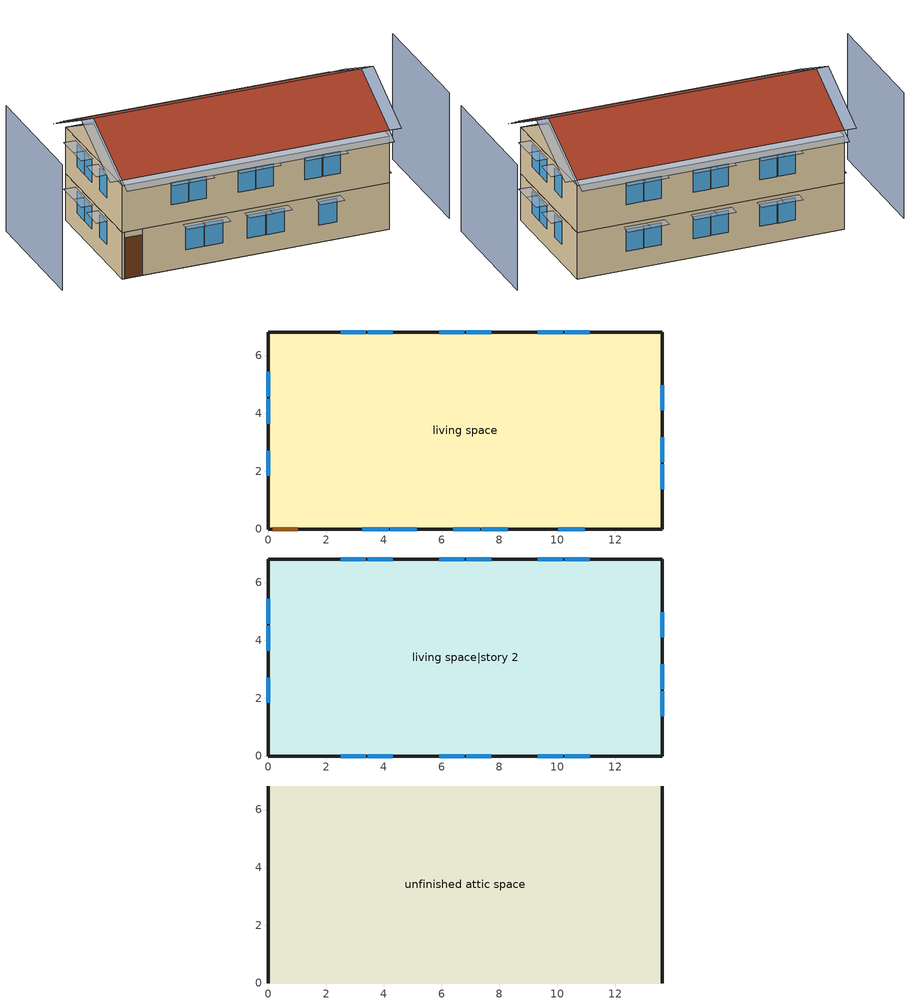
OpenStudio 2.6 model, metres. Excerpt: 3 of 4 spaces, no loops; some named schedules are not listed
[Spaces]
living space
 floor foundation (FloorFndGrndFinSlab): 0,0 0,6.82 13.63,6.82 13.63,0 z0
 wall outside (WallExtInsFin): 0,6.82 0,0 0.13,0 1.05,0 13.63,0 13.63,6.82 0,6.82 z0:2.44
 window (WindowConstruction): 3.25,0 4.16,0 / 4.22,0 5.14,0 / 6.4,0 7.31,0 / 7.37,0 8.28,0 / 10.03,0 10.94,0 z0.92:2.13; 11.12,6.82 10.25,6.82 / 10.19,6.82 9.33,6.82 / 7.71,6.82 6.85,6.82 / 6.79,6.82 5.92,6.82 / 4.3,6.82 3.44,6.82 / 3.38,6.82 2.51,6.82 / 0,5.44 0,4.57 / 0,4.51 0,3.65 / 0,2.7 0,1.84 / 13.63,1.38 13.63,2.24 / 13.63,2.3 13.63,3.17 / 13.63,4.11 13.63,4.98 z0.98:2.13
 door (Door): 0.15,0 1.02,0 z0:2.13
living space|story 2
 floor to living space (FloorFinUninsFin): 0,0 0,6.82 13.63,6.82 13.63,0 z2.44
 wall outside (WallExtInsFin): 0,6.82 0,0 13.63,0 13.63,6.82 0,6.82 z2.44:4.88
 window (WindowConstruction): 2.51,0 3.38,0 / 3.44,0 4.31,0 / 5.92,0 6.79,0 / 6.85,0 7.71,0 / 9.33,0 10.19,0 / 10.25,0 11.12,0 / 11.12,6.82 10.25,6.82 / 10.19,6.82 9.33,6.82 / 7.71,6.82 6.85,6.82 / 6.79,6.82 5.92,6.82 / 4.3,6.82 3.44,6.82 / 3.38,6.82 2.51,6.82 / 0,5.44 0,4.57 / 0,4.51 0,3.65 / 0,2.7 0,1.84 / 13.63,1.38 13.63,2.24 / 13.63,2.3 13.63,3.17 / 13.63,4.11 13.63,4.98 z3.42:4.57
unfinished attic space
 floor to living space|story 2 (FloorFinInsUnfinAttic): 0,6.82 13.63,6.82 13.63,0 0,0 z4.88
 wall outside (WallExtUninsUnfin): 0,3.41,6.58 0,6.82,4.88 0,0,4.88; 13.63,3.41,6.58 13.63,0,4.88 13.63,6.82,4.88
 roof outside (RoofUnfinInsExt): 13.63,3.41,6.89 0,3.41,6.89 0,0,5.18 13.63,0,5.18; 0,3.41,6.89 13.63,3.41,6.89 13.63,6.82,5.18 0,6.82,5.18
shading: -3.05,6.82 -3.05,0 / 16.68,0 16.68,6.82 z0:6.58; 14.24,0,5.18 14.24,3.41,6.89 13.63,3.41,6.89 13.63,0,5.18; -0.61,3.41,6.89 -0.61,0,5.18 0,0,5.18 0,3.41,6.89; 0,-0.61,4.88 13.63,-0.61,4.88 13.63,0,5.18 0,0,5.18; -0.61,6.82,5.18 -0.61,3.41,6.89 0,3.41,6.89 0,6.82,5.18; 14.24,3.41,6.89 14.24,6.82,5.18 13.63,6.82,5.18 13.63,3.41,6.89; 13.63,7.43,4.88 0,7.43,4.88 0,6.82,5.18 13.63,6.82,5.18; 0,4.42 0,5.59 -0.61,5.59 -0.61,4.42 z4.72; 9.18,6.82 10.35,6.82 10.35,7.43 9.18,7.43 z4.72; 11.27,0 10.1,0 10.1,-0.61 11.27,-0.61 z4.72; 6.69,6.82 7.86,6.82 7.86,7.43 6.69,7.43 z4.72; 5.29,0 4.07,0 4.07,-0.61 5.29,-0.61 z2.29; 4.32,0 3.1,0 3.1,-0.61 4.32,-0.61 z2.29; 13.63,3.32 13.63,2.15 14.24,2.15 14.24,3.32 z2.29; 7.46,0 6.24,0 6.24,-0.61 7.46,-0.61 z2.29; 8.44,0 7.22,0 7.22,-0.61 8.44,-0.61 z2.29; 4.46,0 3.29,0 3.29,-0.61 4.46,-0.61 z4.72; 11.09,0 9.88,0 9.88,-0.61 11.09,-0.61 z2.29; 6.94,0 5.77,0 5.77,-0.61 6.94,-0.61 z4.72; 13.63,5.13 13.63,3.96 14.24,3.96 14.24,5.13 z4.72; 3.53,0 2.36,0 2.36,-0.61 3.53,-0.61 z4.72; 7.87,0 6.69,0 6.69,-0.61 7.87,-0.61 z4.72; 10.35,0 9.17,0 9.17,-0.61 10.35,-0.61 z4.72; 0,4.42 0,5.59 -0.61,5.59 -0.61,4.42 z2.29; 10.1,6.82 11.27,6.82 11.27,7.43 10.1,7.43 z2.29; 9.18,6.82 10.35,6.82 10.35,7.43 9.18,7.43 z2.29; 6.69,6.82 7.86,6.82 7.86,7.43 6.69,7.43 z2.29; 5.77,6.82 6.94,6.82 6.94,7.43 5.77,7.43 z2.29; 3.29,6.82 4.46,6.82 4.46,7.43 3.29,7.43 z2.29; 2.36,6.82 3.53,6.82 3.53,7.43 2.36,7.43 z2.29; 10.1,6.82 11.27,6.82 11.27,7.43 10.1,7.43 z4.72; 5.77,6.82 6.94,6.82 6.94,7.43 5.77,7.43 z4.72; 0,3.5 0,4.67 -0.61,4.67 -0.61,3.5 z2.29; 3.29,6.82 4.46,6.82 4.46,7.43 3.29,7.43 z4.72; 2.36,6.82 3.53,6.82 3.53,7.43 2.36,7.43 z4.72; 0,1.69 0,2.86 -0.61,2.86 -0.61,1.69 z2.29; 0,3.5 0,4.67 -0.61,4.67 -0.61,3.5 z4.72; 0,1.69 0,2.86 -0.61,2.86 -0.61,1.69 z4.72; 13.63,2.39 13.63,1.22 14.24,1.22 14.24,2.39 z2.29; 13.63,5.13 13.63,3.96 14.24,3.96 14.24,5.13 z2.29; 13.63,2.39 13.63,1.22 14.24,1.22 14.24,2.39 z4.72; 13.63,3.32 13.63,2.15 14.24,2.15 14.24,3.32 z4.72
[Building]
Building 1: North Axis {deg}=180; Standards Number of Stories=2; Standards Number of Above Ground Stories=2; Standards Building Type=singlefamilydetached; Standards Number of Living Units=1
[Site]
Denver Intl Ap_CO_USA: Latitude {deg}=39.83; Longitude {deg}=-104.65; Time Zone {hr}=-7; Elevation {m}=1650; Terrain=Suburbs
[ClimateZones]
Climate Zone Institution Name 2=Building America; Climate Zone Document Year 2=0; Climate Zone Value 2=Cold
[Site:WaterMainsTemperature]
Calculation Method=Correlation; Annual Average Outdoor Air Temperature {C}=10.8753; Maximum Difference In Monthly Average Outdoor Air Temperatures {deltaC}=23.1524
[Site:GroundTemperature:Deep]
10.8753, 10.8753, 10.8753, 10.8753, 10.8753, 10.8753, 10.8753, 10.8753, 10.8753, 10.8753, 10.8753, 10.8753
[Material] Roughness=Rough
Name | Thickness {m} | Conductivity {W/m-K} | Density {kg/m3} | Specific Heat {J/kg-K} | Thermal Absorptance | Solar Absorptance | Visible Absorptance
FloorUAAdditionalCeilingIns | 0.12827 | 0.0411113 | 16.02 | 1046.75
FloorUATrussandIns | 0.0889 | 0.0436674 | 50.7834 | 1165.1
Drywall 0.5 in. | 0.0127 | 0.160291 | 801 | 837.4 | 0.9 | 0.5 | 0.1
Asphalt Shingles, Medium | 0.009525 | 0.162714 | 1121.4 | 1465.45 | 0.91 | 0.85 | 0.85
RoofSheathing | 0.01905 | 0.115458 | 512.64 | 1214.23
RoofUARoofIns | 0.18415 | 8.02397 | 37.0049 | 1207.88
Vinyl, Light | 0.009525 | 0.089435 | 177.822 | 1046.75 | 0.9 | 0.3 | 0.3
WallSheathing | 0.0127 | 0.115458 | 512.64 | 1214.23
WallStudAndCavity | 0.0889 | 0.054245 | 162.403 | 1178.92
WallStudAndCavity 1 | 0.0889 | 0.393744 | 83.0341 | 1211.67
WallStudAndCavity 2 | 0.0889 | 0.397942 | 83.0341 | 1211.67
residential furniture material living space | 0.1524 | 0.115458 | 640.8 | 1214.23 | 0.9 | 0.6 | 0.1
FootingMaterial | 0.2032 | 1.31141 | 2242.8 | 837.4 | 0.9
Concrete 4.0 in. | 0.1016 | 1.31141 | 2242.8 | 837.4 | 0.9
Floor Covering | 0.0127 | 0.0433444 | 54.468 | 1339.84 | 0.9 | 0.9
FloorFinStudAndAirFloor | 0.1397 | 0.557395 | 67.691 | 1210.98
Wood Floor | 0.015875 | 0.115458 | 544.68 | 1214.23
DoorMaterial | 0.04445 | 0.0612267 | 512.64 | 1214.23
[Construction]
FloorFinInsUnfinAttic: FloorUAAdditionalCeilingIns, FloorUATrussandIns, Drywall 0.5 in.
RoofUnfinInsExt: Asphalt Shingles, Medium, RoofSheathing, RoofUARoofIns
WallExtInsFin: Vinyl, Light, WallSheathing, WallStudAndCavity, Drywall 0.5 in.
WallExtUninsUnfin: Vinyl, Light, WallSheathing, WallStudAndCavity 1
WallIntFinUninsFin: WallStudAndCavity 2, Drywall 0.5 in.
residential furniture construction living space; residential furniture construction living space|story 2: residential furniture material living space
FootingConstruction: FootingMaterial
FloorFndGrndFinSlab: Concrete 4.0 in., Floor Covering
FloorFinUninsFin: Drywall 0.5 in., FloorFinStudAndAirFloor, RoofSheathing, Wood Floor, Floor Covering
WindowConstruction: WindowMaterial
Door: DoorMaterial
[WindowMaterial:Shade]
CoolingShade: Solar Transmittance=0.999; Solar Reflectance=0.00099; Visible Transmittance=0.999; Visible Reflectance=0.00099; Thermal Hemispherical Emissivity=1e-005; Thermal Transmittance=0.999; Thickness {m}=0.0001; Conductivity {W/m-K}=10000; Shade to Glass Distance {m}=0.001; Top Opening Multiplier=0; Bottom Opening Multiplier=0; Left-Side Opening Multiplier=0; Right-Side Opening Multiplier=0; Airflow Permeability=0
[WindowMaterial:SimpleGlazingSystem]
WindowMaterial: U-Factor {W/m2-K}=2.10086; Solar Heat Gain Coefficient=0.21
[BuildingUnit] Building Unit Type=Residential
EPWWeatherInfo; unit 1
[ThermalZone] Use Ideal Air Loads=No
living zone: Thermostat=living zone temperature setpoint
unfinished attic zone: 
res ds_1 ret air zone: Volume {m3}=2.54852
[Space]
Name | Space Type | Thermal Zone | Building Unit
living space; living space|story 2 | Space Type 1 | living zone | unit 1
unfinished attic space | Space Type 2 | unfinished attic zone
res ds_1 ret air space |  | res ds_1 ret air zone
[SpaceType]
Name | Standards Space Type
Space Type 1 | living
Space Type 2 | unfinished attic
[People:Definition] Number of People Calculation Method=People; Number of People {people}=1.32; Fraction Radiant=0.319734; Sensible Heat Fraction=0.573; Carbon Dioxide Generation Rate {m3/s-W}=0; Enable ASHRAE 55 Comfort Warnings=No; Mean Radiant Temperature Calculation Type=ZoneAveraged
residential occupants|living space; residential occupants|living space|story 2
[People] Number of People Schedule=residential occupants schedule; Activity Level Schedule=Schedule Ruleset 1; Multiplier=1
Name | People Definition | Space or SpaceType
residential occupants|living space | residential occupants|living space | living space
residential occupants|living space|story 2 | residential occupants|living space|story 2 | living space|story 2
[InternalMass:Definition] Design Level Calculation Method=SurfaceArea
Name | Construction | Surface Area {m2}
living space Partition; living space|story 2 Partition | WallIntFinUninsFin | 92.903
residential furniture mass living space | residential furniture construction living space | 37.1612
residential furniture mass living space|story 2 | residential furniture construction living space|story 2 | 37.1612
[InternalMass] Multiplier=1
Name | Internal Mass Definition | Space or SpaceType
living space Partition | living space Partition | living space
living space|story 2 Partition | living space|story 2 Partition | living space|story 2
residential furniture mass living space | residential furniture mass living space | living space
residential furniture mass living space|story 2 | residential furniture mass living space|story 2 | living space|story 2
[Foundation:Kiva]
Foundation Kiva 1: Wall Height Above Grade {m}=0.2032; Wall Depth Below Slab {m}=0.2032; Footing Wall Construction=FootingConstruction
[Foundation:Kiva:Settings]
Soil Conductivity {W/m-K}=1.731; Soil Density {kg/m3}=1842.3; Soil Specific Heat {J/kg-K}=418.7; Ground Solar Absorptivity=0.9; Ground Thermal Absorptivity=0.9; Ground Surface Roughness {m}=0.03; Far-Field Width {m}=40; Deep-Ground Boundary Condition=ZeroFlux; Deep-Ground Depth {m}=40; Minimum Cell Dimension {m}=0.02; Maximum Cell Growth Coefficient=1.5; Simulation Timestep=Hourly
[SurfaceProperty:ExposedFoundationPerimeter]
Surface 1: Exposed Perimeter Calculation Method=TotalExposedPerimeter; Total Exposed Perimeter {m}=40.8932
[ShadingControl]
WindowShadingControl: Shading Type=InteriorShade; Shading Device Material=CoolingShade; Shading Control Type=OnIfScheduleAllows; Schedule=Window shading schedule; Shading Control Is Scheduled=Yes
[WaterUse:Equipment:Definition]
Name | Peak Flow Rate {m3/s} | Target Temperature Schedule
residential shower | 0.000274695 | residential shower temperature schedule
residential sink | 0.000212399 | residential sink temperature schedule
residential bath | 0.000429619 | residential bath temperature schedule
residential shower dist=0.0 | 0 | residential shower temperature schedule
residential sink dist=0.0 | 0 | residential sink temperature schedule
residential bath dist=0.0 | 0 | residential bath temperature schedule
residential clothes washer | 0.000697118 | residential clothes washer temperature schedule
residential dishwasher | 6.66818e-05 | residential dishwasher temperature schedule
[WaterUse:Equipment] Space=living space
Name | Water Use Equipment Definition | Flow Rate Fraction Schedule
residential shower | residential shower | residential shower schedule
residential sink | residential sink | residential sink schedule
residential bath | residential bath | residential bath schedule
residential shower dist=0.0 | residential shower dist=0.0 | residential shower schedule
residential sink dist=0.0 | residential sink dist=0.0 | residential sink schedule
residential bath dist=0.0 | residential bath dist=0.0 | residential bath schedule
residential clothes washer | residential clothes washer | residential clothes washer schedule
residential dishwasher | residential dishwasher | residential dishwasher schedule
[OtherEquipment:Definition] Design Level Calculation Method=EquipmentLevel
Name | Design Level {W} | Fraction Latent | Fraction Radiant | Fraction Lost
residential shower | 7899.46 | 0.487197 | 0 | 0
residential sink | 2132.88 | 0.312222 | 0 | 0
residential bath | 6337.27 | 0 | 0 | 0
residential hot water distribution | 99.0622 | 0 | 0 | 0
residential clothes dryer gas | 195712 | 0.05 | 0.06 | 0.85
residential range gas | 375.952 | 0.2 | 0.18 | 0.5
res ds_1 sup s lk to lv equip; res ds_1 sup lat lk to lv equip; res ds_1 sup d cn to lv equip; res ds_1 sup d cn to ah equip; res ds_1 ret d cn to pl equip; res ds_1 ret d cn to ah equip; res ds_1 sup s lk to ah equip; res ds_1 sup lat lk to ah equip; res ds_1 ret s lk equip; res ds_1 ret lat lk equip | 0
[OtherEquipment]
Name | Other Equipment Definition | Space or SpaceType | Schedule | Fuel Type
residential shower | residential shower | living space | residential shower schedule
residential sink | residential sink | living space | residential sink schedule
residential bath | residential bath | living space | residential bath schedule
residential hot water distribution | residential hot water distribution | living space | residential hot water distribution schedule
residential clothes dryer gas | residential clothes dryer gas | living space | residential clothes dryer gas schedule | NaturalGas
residential range gas | residential range gas | living space | residential range gas|false schedule | NaturalGas
res ds_1 sup s lk to lv equip | res ds_1 sup s lk to lv equip | living space | Always On Discrete | None
res ds_1 sup lat lk to lv equip | res ds_1 sup lat lk to lv equip | living space | Always On Discrete | None
res ds_1 sup d cn to lv equip | res ds_1 sup d cn to lv equip | living space | Always On Discrete | None
res ds_1 sup d cn to ah equip | res ds_1 sup d cn to ah equip | unfinished attic space | Always On Discrete | None
res ds_1 ret d cn to pl equip | res ds_1 ret d cn to pl equip | res ds_1 ret air space | Always On Discrete | None
res ds_1 ret d cn to ah equip | res ds_1 ret d cn to ah equip | unfinished attic space | Always On Discrete | None
res ds_1 sup s lk to ah equip | res ds_1 sup s lk to ah equip | unfinished attic space | Always On Discrete | None
res ds_1 sup lat lk to ah equip | res ds_1 sup lat lk to ah equip | unfinished attic space | Always On Discrete | None
res ds_1 ret s lk equip | res ds_1 ret s lk equip | res ds_1 ret air space | Always On Discrete | None
res ds_1 ret lat lk equip | res ds_1 ret lat lk equip | res ds_1 ret air space | Always On Discrete | None
[ThermostatSetpoint:DualSetpoint]
living zone temperature setpoint: Heating Setpoint Temperature Schedule=residential heating setpoint; Cooling Setpoint Temperature Schedule=residential cooling setpoint
[ElectricEquipment:Definition] Design Level Calculation Method=EquipmentLevel
Name | Design Level {W} | Fraction Latent | Fraction Radiant | Fraction Lost
residential refrigerator | 65.0889 | 0 | 0 | 0
residential clothes washer | 7800.9 | 0 | 0.48 | 0.2
residential clothes dryer electric | 14731 | 0 | 0.6 | 0
residential dishwasher | 8743.86 | 0.15 | 0.36 | 0.25
residential range electric | 35.9069 | 0.3 | 0.24 | 0.3
residential misc plug loads|living space; residential misc plug loads|living space|story 2 | 201.481 | 0.021 | 0.558 | 0.049
res infil_1 house fan; res infil_1 range fan; res infil_1 bath fan | 0 | 0 | 0 | 1
[ElectricEquipment]
Name | Electric Equipment Definition | Space or SpaceType | Schedule
residential refrigerator | residential refrigerator | living space | residential refrigerator schedule
residential clothes washer | residential clothes washer | living space | residential clothes washer schedule
residential clothes dryer electric | residential clothes dryer electric | living space | residential clothes dryer gas schedule
residential dishwasher | residential dishwasher | living space | residential dishwasher schedule
residential range electric | residential range electric | living space | residential range gas|false schedule
residential misc plug loads|living space | residential misc plug loads|living space | living space | residential misc plug loads schedule
residential misc plug loads|living space|story 2 | residential misc plug loads|living space|story 2 | living space|story 2 | residential misc plug loads schedule
res infil_1 house fan | res infil_1 house fan | living space | Always On Discrete
res infil_1 range fan | res infil_1 range fan | living space | Always On Discrete
res infil_1 bath fan | res infil_1 bath fan | living space | Always On Discrete
[Lights:Definition] Design Level Calculation Method=LightingLevel; Lighting Level {W}=213.581; Fraction Radiant=0.6; Fraction Visible=0.2; Return Air Fraction=0
residential lighting living space; residential lighting living space|story 2
[Lights] Schedule=residential lighting schedule; Fraction Replaceable=1
Name | Lights Definition | Space or SpaceType
residential lighting living space | residential lighting living space | living space
residential lighting living space|story 2 | residential lighting living space|story 2 | living space|story 2
[Exterior:Lights:Definition]
residential lighting exterior: Design Level {W}=87.3605
[Exterior:Lights]
residential lighting exterior: Exterior Lights Definition=residential lighting exterior; Schedule=residential lighting schedule
[SpaceInfiltration:EffectiveLeakageArea]
res infil|unfinished attic space: Space or SpaceType=unfinished attic space; Schedule=Always On Discrete; Effective Air Leakage Area {cm2}=3093.67; Stack Coefficient=0.000139594; Wind Coefficient=4.10673e-05
[SpaceInfiltration:DesignFlowRate] Space or SpaceType=living space; Schedule=Always On Discrete; Design Flow Rate Calculation Method=Flow/Space; Design Flow Rate {m3/s}=0
res nv_1 flow; res infil_1 flow
[ZoneMixing] Schedule=Always On Continuous; Design Flow Rate Calculation Method=Flow/Zone; Design Flow Rate {m3/s}=0
Name | Zone | Source Zone
res ds_1 ah to liv mix | living zone | unfinished attic zone
res ds_1 liv to ah mix | unfinished attic zone | living zone
[Schedule:Ruleset]
Name | Default Day Schedule
residential occupants schedule | Schedule Day 1
Schedule Ruleset 1 | Schedule Day 2
Window shading schedule | Schedule Day 3
residential shower schedule | Schedule Day 4
residential sink schedule | Schedule Day 5
residential bath schedule | Schedule Day 6
residential hot water distribution schedule | Schedule Day 7
residential heating setpoint | Schedule Day 9
residential cooling setpoint | Schedule Day 10
residential refrigerator schedule | Schedule Day 12
residential clothes washer schedule | Schedule Day 13
residential clothes dryer gas schedule | Schedule Day 14
residential dishwasher schedule | Schedule Day 15
residential range gas|false schedule | Schedule Day 16
residential lighting schedule | Schedule Day 17
residential misc plug loads schedule | Schedule Day 18
[Schedule:Day]
Schedule Day 1; Schedule Day 3; Schedule Day 4; Schedule Day 5; Schedule Day 6; Schedule Day 7: 24, 0, 0
Schedule Day 2: 24, 0, 112.539
[Schedule:Rule] Apply Sunday=Yes; Apply Monday=Yes; Apply Tuesday=Yes; Apply Wednesday=Yes; Apply Thursday=Yes; Apply Friday=Yes; Apply Saturday=Yes
Name | Schedule Ruleset | Rule Order | Day Schedule | Date Specification Type | Start Month | Start Day | End Month | End Day | Specific Month 1 | Specific Day 1 | Specific Month 2 | Specific Day 2 | Specific Month 3 | Specific Day 3 | Specific Month 4 | Specific Day 4 | Specific Month 5 | Specific Day 5 | Specific Month 6 | Specific Day 6 | Specific Month 7 | Specific Day 7 | Specific Month 8 | Specific Day 8 | Specific Month 9 | Specific Day 9 | Specific Month 10 | Specific Day 10 | Specific Month 11 | Specific Day 11 | Specific Month 12 | Specific Day 12 | Specific Month 13 | Specific Day 13 | Specific Month 14 | Specific Day 14 | Specific Month 15 | Specific Day 15 | Specific Month 16 | Specific Day 16 | Specific Month 17 | Specific Day 17 | Specific Month 18 | Specific Day 18 | Specific Month 19 | Specific Day 19 | Specific Month 20 | Specific Day 20 | Specific Month 21 | Specific Day 21 | Specific Month 22 | Specific Day 22 | Specific Month 23 | Specific Day 23 | Specific Month 24 | Specific Day 24 | Specific Month 25 | Specific Day 25 | Specific Month 26 | Specific Day 26 | Specific Month 27 | Specific Day 27 | Specific Month 28 | Specific Day 28 | Specific Month 29 | Specific Day 29 | Specific Month 30 | Specific Day 30 | Specific Month 31 | Specific Day 31 | Specific Month 32 | Specific Day 32 | Specific Month 33 | Specific Day 33 | Specific Month 34 | Specific Day 34 | Specific Month 35 | Specific Day 35 | Specific Month 36 | Specific Day 36 | Specific Month 37 | Specific Day 37 | Specific Month 38 | Specific Day 38 | Specific Month 39 | Specific Day 39 | Specific Month 40 | Specific Day 40 | Specific Month 41 | Specific Day 41 | Specific Month 42 | Specific Day 42 | Specific Month 43 | Specific Day 43 | Specific Month 44 | Specific Day 44 | Specific Month 45 | Specific Day 45 | Specific Month 46 | Specific Day 46 | Specific Month 47 | Specific Day 47 | Specific Month 48 | Specific Day 48 | Specific Month 49 | Specific Day 49 | Specific Month 50 | Specific Day 50 | Specific Month 51 | Specific Day 51 | Specific Month 52 | Specific Day 52 | Specific Month 53 | Specific Day 53
residential occupants schedule allday ruleset1 | residential occupants schedule | 11 | residential occupants schedule allday1 | DateRange | 1 | 1 | 1 | 31
residential occupants schedule allday ruleset2 | residential occupants schedule | 10 | residential occupants schedule allday2 | DateRange | 2 | 1 | 2 | 28
residential occupants schedule allday ruleset3 | residential occupants schedule | 9 | residential occupants schedule allday3 | DateRange | 3 | 1 | 3 | 31
residential occupants schedule allday ruleset4 | residential occupants schedule | 8 | residential occupants schedule allday4 | DateRange | 4 | 1 | 4 | 30
residential occupants schedule allday ruleset5 | residential occupants schedule | 7 | residential occupants schedule allday5 | DateRange | 5 | 1 | 5 | 31
residential occupants schedule allday ruleset6 | residential occupants schedule | 6 | residential occupants schedule allday6 | DateRange | 6 | 1 | 6 | 30
residential occupants schedule allday ruleset7 | residential occupants schedule | 5 | residential occupants schedule allday7 | DateRange | 7 | 1 | 7 | 31
residential occupants schedule allday ruleset8 | residential occupants schedule | 4 | residential occupants schedule allday8 | DateRange | 8 | 1 | 8 | 31
residential occupants schedule allday ruleset9 | residential occupants schedule | 3 | residential occupants schedule allday9 | DateRange | 9 | 1 | 9 | 30
residential occupants schedule allday ruleset10 | residential occupants schedule | 2 | residential occupants schedule allday10 | DateRange | 10 | 1 | 10 | 31
residential occupants schedule allday ruleset11 | residential occupants schedule | 1 | residential occupants schedule allday11 | DateRange | 11 | 1 | 11 | 30
residential occupants schedule allday ruleset12 | residential occupants schedule | 0 | residential occupants schedule allday12 | DateRange | 12 | 1 | 12 | 31
Window shading schedule allday ruleset1 | Window shading schedule | 11 | Window shading schedule allday1 | DateRange | 1 | 1 | 1 | 31
Window shading schedule allday ruleset2 | Window shading schedule | 10 | Window shading schedule allday2 | DateRange | 2 | 1 | 2 | 28
Window shading schedule allday ruleset3 | Window shading schedule | 9 | Window shading schedule allday3 | DateRange | 3 | 1 | 3 | 31
Window shading schedule allday ruleset4 | Window shading schedule | 8 | Window shading schedule allday4 | DateRange | 4 | 1 | 4 | 30
Window shading schedule allday ruleset5 | Window shading schedule | 7 | Window shading schedule allday5 | DateRange | 5 | 1 | 5 | 31
Window shading schedule allday ruleset6 | Window shading schedule | 6 | Window shading schedule allday6 | DateRange | 6 | 1 | 6 | 30
Window shading schedule allday ruleset7 | Window shading schedule | 5 | Window shading schedule allday7 | DateRange | 7 | 1 | 7 | 31
Window shading schedule allday ruleset8 | Window shading schedule | 4 | Window shading schedule allday8 | DateRange | 8 | 1 | 8 | 31
Window shading schedule allday ruleset9 | Window shading schedule | 3 | Window shading schedule allday9 | DateRange | 9 | 1 | 9 | 30
Window shading schedule allday ruleset10 | Window shading schedule | 2 | Window shading schedule allday10 | DateRange | 10 | 1 | 10 | 31
Window shading schedule allday ruleset11 | Window shading schedule | 1 | Window shading schedule allday11 | DateRange | 11 | 1 | 11 | 30
Window shading schedule allday ruleset12 | Window shading schedule | 0 | Window shading schedule allday12 | DateRange | 12 | 1 | 12 | 31
residential shower schedule allday ruleset1 | residential shower schedule | 6 | residential shower schedule allday1 | SpecificDates |  |  |  |  | 1 | 1 | 1 | 8 | 1 | 15 | 1 | 22 | 1 | 29 | 2 | 5 | 2 | 12 | 2 | 19 | 2 | 26 | 3 | 5 | 3 | 12 | 3 | 19 | 3 | 26 | 4 | 2 | 4 | 9 | 4 | 16 | 4 | 23 | 4 | 30 | 5 | 7 | 5 | 14 | 5 | 21 | 5 | 28 | 6 | 4 | 6 | 11 | 6 | 18 | 6 | 25 | 7 | 2 | 7 | 9 | 7 | 16 | 7 | 23 | 7 | 30 | 8 | 6 | 8 | 13 | 8 | 20 | 8 | 27 | 9 | 3 | 9 | 10 | 9 | 17 | 9 | 24 | 10 | 1 | 10 | 8 | 10 | 15 | 10 | 22 | 10 | 29 | 11 | 5 | 11 | 12 | 11 | 19 | 11 | 26 | 12 | 3 | 12 | 10 | 12 | 17 | 12 | 24 | 12 | 31
residential shower schedule allday ruleset2 | residential shower schedule | 5 | residential shower schedule allday2 | SpecificDates |  |  |  |  | 1 | 2 | 1 | 9 | 1 | 16 | 1 | 23 | 1 | 30 | 2 | 6 | 2 | 13 | 2 | 20 | 2 | 27 | 3 | 6 | 3 | 13 | 3 | 20 | 3 | 27 | 4 | 3 | 4 | 10 | 4 | 17 | 4 | 24 | 5 | 1 | 5 | 8 | 5 | 15 | 5 | 22 | 5 | 29 | 6 | 5 | 6 | 12 | 6 | 19 | 6 | 26 | 7 | 3 | 7 | 10 | 7 | 17 | 7 | 24 | 7 | 31 | 8 | 7 | 8 | 14 | 8 | 21 | 8 | 28 | 9 | 4 | 9 | 11 | 9 | 18 | 9 | 25 | 10 | 2 | 10 | 9 | 10 | 16 | 10 | 23 | 10 | 30 | 11 | 6 | 11 | 13 | 11 | 20 | 11 | 27 | 12 | 4 | 12 | 11 | 12 | 18 | 12 | 25
residential shower schedule allday ruleset3 | residential shower schedule | 4 | residential shower schedule allday3 | SpecificDates |  |  |  |  | 1 | 3 | 1 | 10 | 1 | 17 | 1 | 24 | 1 | 31 | 2 | 7 | 2 | 14 | 2 | 21 | 2 | 28 | 3 | 7 | 3 | 14 | 3 | 21 | 3 | 28 | 4 | 4 | 4 | 11 | 4 | 18 | 4 | 25 | 5 | 2 | 5 | 9 | 5 | 16 | 5 | 23 | 5 | 30 | 6 | 6 | 6 | 13 | 6 | 20 | 6 | 27 | 7 | 4 | 7 | 11 | 7 | 18 | 7 | 25 | 8 | 1 | 8 | 8 | 8 | 15 | 8 | 22 | 8 | 29 | 9 | 5 | 9 | 12 | 9 | 19 | 9 | 26 | 10 | 3 | 10 | 10 | 10 | 17 | 10 | 24 | 10 | 31 | 11 | 7 | 11 | 14 | 11 | 21 | 11 | 28 | 12 | 5 | 12 | 12 | 12 | 19 | 12 | 26
residential shower schedule allday ruleset4 | residential shower schedule | 3 | residential shower schedule allday4 | SpecificDates |  |  |  |  | 1 | 4 | 1 | 11 | 1 | 18 | 1 | 25 | 2 | 1 | 2 | 8 | 2 | 15 | 2 | 22 | 3 | 1 | 3 | 8 | 3 | 15 | 3 | 22 | 3 | 29 | 4 | 5 | 4 | 12 | 4 | 19 | 4 | 26 | 5 | 3 | 5 | 10 | 5 | 17 | 5 | 24 | 5 | 31 | 6 | 7 | 6 | 14 | 6 | 21 | 6 | 28 | 7 | 5 | 7 | 12 | 7 | 19 | 7 | 26 | 8 | 2 | 8 | 9 | 8 | 16 | 8 | 23 | 8 | 30 | 9 | 6 | 9 | 13 | 9 | 20 | 9 | 27 | 10 | 4 | 10 | 11 | 10 | 18 | 10 | 25 | 11 | 1 | 11 | 8 | 11 | 15 | 11 | 22 | 11 | 29 | 12 | 6 | 12 | 13 | 12 | 20 | 12 | 27
residential shower schedule allday ruleset5 | residential shower schedule | 2 | residential shower schedule allday5 | SpecificDates |  |  |  |  | 1 | 5 | 1 | 12 | 1 | 19 | 1 | 26 | 2 | 2 | 2 | 9 | 2 | 16 | 2 | 23 | 3 | 2 | 3 | 9 | 3 | 16 | 3 | 23 | 3 | 30 | 4 | 6 | 4 | 13 | 4 | 20 | 4 | 27 | 5 | 4 | 5 | 11 | 5 | 18 | 5 | 25 | 6 | 1 | 6 | 8 | 6 | 15 | 6 | 22 | 6 | 29 | 7 | 6 | 7 | 13 | 7 | 20 | 7 | 27 | 8 | 3 | 8 | 10 | 8 | 17 | 8 | 24 | 8 | 31 | 9 | 7 | 9 | 14 | 9 | 21 | 9 | 28 | 10 | 5 | 10 | 12 | 10 | 19 | 10 | 26 | 11 | 2 | 11 | 9 | 11 | 16 | 11 | 23 | 11 | 30 | 12 | 7 | 12 | 14 | 12 | 21 | 12 | 28
residential shower schedule allday ruleset6 | residential shower schedule | 1 | residential shower schedule allday6 | SpecificDates |  |  |  |  | 1 | 6 | 1 | 13 | 1 | 20 | 1 | 27 | 2 | 3 | 2 | 10 | 2 | 17 | 2 | 24 | 3 | 3 | 3 | 10 | 3 | 17 | 3 | 24 | 3 | 31 | 4 | 7 | 4 | 14 | 4 | 21 | 4 | 28 | 5 | 5 | 5 | 12 | 5 | 19 | 5 | 26 | 6 | 2 | 6 | 9 | 6 | 16 | 6 | 23 | 6 | 30 | 7 | 7 | 7 | 14 | 7 | 21 | 7 | 28 | 8 | 4 | 8 | 11 | 8 | 18 | 8 | 25 | 9 | 1 | 9 | 8 | 9 | 15 | 9 | 22 | 9 | 29 | 10 | 6 | 10 | 13 | 10 | 20 | 10 | 27 | 11 | 3 | 11 | 10 | 11 | 17 | 11 | 24 | 12 | 1 | 12 | 8 | 12 | 15 | 12 | 22 | 12 | 29
residential shower schedule allday ruleset7 | residential shower schedule | 0 | residential shower schedule allday7 | SpecificDates |  |  |  |  | 1 | 7 | 1 | 14 | 1 | 21 | 1 | 28 | 2 | 4 | 2 | 11 | 2 | 18 | 2 | 25 | 3 | 4 | 3 | 11 | 3 | 18 | 3 | 25 | 4 | 1 | 4 | 8 | 4 | 15 | 4 | 22 | 4 | 29 | 5 | 6 | 5 | 13 | 5 | 20 | 5 | 27 | 6 | 3 | 6 | 10 | 6 | 17 | 6 | 24 | 7 | 1 | 7 | 8 | 7 | 15 | 7 | 22 | 7 | 29 | 8 | 5 | 8 | 12 | 8 | 19 | 8 | 26 | 9 | 2 | 9 | 9 | 9 | 16 | 9 | 23 | 9 | 30 | 10 | 7 | 10 | 14 | 10 | 21 | 10 | 28 | 11 | 4 | 11 | 11 | 11 | 18 | 11 | 25 | 12 | 2 | 12 | 9 | 12 | 16 | 12 | 23 | 12 | 30
residential sink schedule allday ruleset1 | residential sink schedule | 6 | residential sink schedule allday1 | SpecificDates |  |  |  |  | 1 | 1 | 1 | 8 | 1 | 15 | 1 | 22 | 1 | 29 | 2 | 5 | 2 | 12 | 2 | 19 | 2 | 26 | 3 | 5 | 3 | 12 | 3 | 19 | 3 | 26 | 4 | 2 | 4 | 9 | 4 | 16 | 4 | 23 | 4 | 30 | 5 | 7 | 5 | 14 | 5 | 21 | 5 | 28 | 6 | 4 | 6 | 11 | 6 | 18 | 6 | 25 | 7 | 2 | 7 | 9 | 7 | 16 | 7 | 23 | 7 | 30 | 8 | 6 | 8 | 13 | 8 | 20 | 8 | 27 | 9 | 3 | 9 | 10 | 9 | 17 | 9 | 24 | 10 | 1 | 10 | 8 | 10 | 15 | 10 | 22 | 10 | 29 | 11 | 5 | 11 | 12 | 11 | 19 | 11 | 26 | 12 | 3 | 12 | 10 | 12 | 17 | 12 | 24 | 12 | 31
residential sink schedule allday ruleset2 | residential sink schedule | 5 | residential sink schedule allday2 | SpecificDates |  |  |  |  | 1 | 2 | 1 | 9 | 1 | 16 | 1 | 23 | 1 | 30 | 2 | 6 | 2 | 13 | 2 | 20 | 2 | 27 | 3 | 6 | 3 | 13 | 3 | 20 | 3 | 27 | 4 | 3 | 4 | 10 | 4 | 17 | 4 | 24 | 5 | 1 | 5 | 8 | 5 | 15 | 5 | 22 | 5 | 29 | 6 | 5 | 6 | 12 | 6 | 19 | 6 | 26 | 7 | 3 | 7 | 10 | 7 | 17 | 7 | 24 | 7 | 31 | 8 | 7 | 8 | 14 | 8 | 21 | 8 | 28 | 9 | 4 | 9 | 11 | 9 | 18 | 9 | 25 | 10 | 2 | 10 | 9 | 10 | 16 | 10 | 23 | 10 | 30 | 11 | 6 | 11 | 13 | 11 | 20 | 11 | 27 | 12 | 4 | 12 | 11 | 12 | 18 | 12 | 25
residential sink schedule allday ruleset3 | residential sink schedule | 4 | residential sink schedule allday3 | SpecificDates |  |  |  |  | 1 | 3 | 1 | 10 | 1 | 17 | 1 | 24 | 1 | 31 | 2 | 7 | 2 | 14 | 2 | 21 | 2 | 28 | 3 | 7 | 3 | 14 | 3 | 21 | 3 | 28 | 4 | 4 | 4 | 11 | 4 | 18 | 4 | 25 | 5 | 2 | 5 | 9 | 5 | 16 | 5 | 23 | 5 | 30 | 6 | 6 | 6 | 13 | 6 | 20 | 6 | 27 | 7 | 4 | 7 | 11 | 7 | 18 | 7 | 25 | 8 | 1 | 8 | 8 | 8 | 15 | 8 | 22 | 8 | 29 | 9 | 5 | 9 | 12 | 9 | 19 | 9 | 26 | 10 | 3 | 10 | 10 | 10 | 17 | 10 | 24 | 10 | 31 | 11 | 7 | 11 | 14 | 11 | 21 | 11 | 28 | 12 | 5 | 12 | 12 | 12 | 19 | 12 | 26
residential sink schedule allday ruleset4 | residential sink schedule | 3 | residential sink schedule allday4 | SpecificDates |  |  |  |  | 1 | 4 | 1 | 11 | 1 | 18 | 1 | 25 | 2 | 1 | 2 | 8 | 2 | 15 | 2 | 22 | 3 | 1 | 3 | 8 | 3 | 15 | 3 | 22 | 3 | 29 | 4 | 5 | 4 | 12 | 4 | 19 | 4 | 26 | 5 | 3 | 5 | 10 | 5 | 17 | 5 | 24 | 5 | 31 | 6 | 7 | 6 | 14 | 6 | 21 | 6 | 28 | 7 | 5 | 7 | 12 | 7 | 19 | 7 | 26 | 8 | 2 | 8 | 9 | 8 | 16 | 8 | 23 | 8 | 30 | 9 | 6 | 9 | 13 | 9 | 20 | 9 | 27 | 10 | 4 | 10 | 11 | 10 | 18 | 10 | 25 | 11 | 1 | 11 | 8 | 11 | 15 | 11 | 22 | 11 | 29 | 12 | 6 | 12 | 13 | 12 | 20 | 12 | 27
residential sink schedule allday ruleset5 | residential sink schedule | 2 | residential sink schedule allday5 | SpecificDates |  |  |  |  | 1 | 5 | 1 | 12 | 1 | 19 | 1 | 26 | 2 | 2 | 2 | 9 | 2 | 16 | 2 | 23 | 3 | 2 | 3 | 9 | 3 | 16 | 3 | 23 | 3 | 30 | 4 | 6 | 4 | 13 | 4 | 20 | 4 | 27 | 5 | 4 | 5 | 11 | 5 | 18 | 5 | 25 | 6 | 1 | 6 | 8 | 6 | 15 | 6 | 22 | 6 | 29 | 7 | 6 | 7 | 13 | 7 | 20 | 7 | 27 | 8 | 3 | 8 | 10 | 8 | 17 | 8 | 24 | 8 | 31 | 9 | 7 | 9 | 14 | 9 | 21 | 9 | 28 | 10 | 5 | 10 | 12 | 10 | 19 | 10 | 26 | 11 | 2 | 11 | 9 | 11 | 16 | 11 | 23 | 11 | 30 | 12 | 7 | 12 | 14 | 12 | 21 | 12 | 28
residential sink schedule allday ruleset6 | residential sink schedule | 1 | residential sink schedule allday6 | SpecificDates |  |  |  |  | 1 | 6 | 1 | 13 | 1 | 20 | 1 | 27 | 2 | 3 | 2 | 10 | 2 | 17 | 2 | 24 | 3 | 3 | 3 | 10 | 3 | 17 | 3 | 24 | 3 | 31 | 4 | 7 | 4 | 14 | 4 | 21 | 4 | 28 | 5 | 5 | 5 | 12 | 5 | 19 | 5 | 26 | 6 | 2 | 6 | 9 | 6 | 16 | 6 | 23 | 6 | 30 | 7 | 7 | 7 | 14 | 7 | 21 | 7 | 28 | 8 | 4 | 8 | 11 | 8 | 18 | 8 | 25 | 9 | 1 | 9 | 8 | 9 | 15 | 9 | 22 | 9 | 29 | 10 | 6 | 10 | 13 | 10 | 20 | 10 | 27 | 11 | 3 | 11 | 10 | 11 | 17 | 11 | 24 | 12 | 1 | 12 | 8 | 12 | 15 | 12 | 22 | 12 | 29
residential sink schedule allday ruleset7 | residential sink schedule | 0 | residential sink schedule allday7 | SpecificDates |  |  |  |  | 1 | 7 | 1 | 14 | 1 | 21 | 1 | 28 | 2 | 4 | 2 | 11 | 2 | 18 | 2 | 25 | 3 | 4 | 3 | 11 | 3 | 18 | 3 | 25 | 4 | 1 | 4 | 8 | 4 | 15 | 4 | 22 | 4 | 29 | 5 | 6 | 5 | 13 | 5 | 20 | 5 | 27 | 6 | 3 | 6 | 10 | 6 | 17 | 6 | 24 | 7 | 1 | 7 | 8 | 7 | 15 | 7 | 22 | 7 | 29 | 8 | 5 | 8 | 12 | 8 | 19 | 8 | 26 | 9 | 2 | 9 | 9 | 9 | 16 | 9 | 23 | 9 | 30 | 10 | 7 | 10 | 14 | 10 | 21 | 10 | 28 | 11 | 4 | 11 | 11 | 11 | 18 | 11 | 25 | 12 | 2 | 12 | 9 | 12 | 16 | 12 | 23 | 12 | 30
residential bath schedule allday ruleset1 | residential bath schedule | 6 | residential bath schedule allday1 | SpecificDates |  |  |  |  | 1 | 1 | 1 | 8 | 1 | 15 | 1 | 22 | 1 | 29 | 2 | 5 | 2 | 12 | 2 | 19 | 2 | 26 | 3 | 5 | 3 | 12 | 3 | 19 | 3 | 26 | 4 | 2 | 4 | 9 | 4 | 16 | 4 | 23 | 4 | 30 | 5 | 7 | 5 | 14 | 5 | 21 | 5 | 28 | 6 | 4 | 6 | 11 | 6 | 18 | 6 | 25 | 7 | 2 | 7 | 9 | 7 | 16 | 7 | 23 | 7 | 30 | 8 | 6 | 8 | 13 | 8 | 20 | 8 | 27 | 9 | 3 | 9 | 10 | 9 | 17 | 9 | 24 | 10 | 1 | 10 | 8 | 10 | 15 | 10 | 22 | 10 | 29 | 11 | 5 | 11 | 12 | 11 | 19 | 11 | 26 | 12 | 3 | 12 | 10 | 12 | 17 | 12 | 24 | 12 | 31
residential bath schedule allday ruleset2 | residential bath schedule | 5 | residential bath schedule allday2 | SpecificDates |  |  |  |  | 1 | 2 | 1 | 9 | 1 | 16 | 1 | 23 | 1 | 30 | 2 | 6 | 2 | 13 | 2 | 20 | 2 | 27 | 3 | 6 | 3 | 13 | 3 | 20 | 3 | 27 | 4 | 3 | 4 | 10 | 4 | 17 | 4 | 24 | 5 | 1 | 5 | 8 | 5 | 15 | 5 | 22 | 5 | 29 | 6 | 5 | 6 | 12 | 6 | 19 | 6 | 26 | 7 | 3 | 7 | 10 | 7 | 17 | 7 | 24 | 7 | 31 | 8 | 7 | 8 | 14 | 8 | 21 | 8 | 28 | 9 | 4 | 9 | 11 | 9 | 18 | 9 | 25 | 10 | 2 | 10 | 9 | 10 | 16 | 10 | 23 | 10 | 30 | 11 | 6 | 11 | 13 | 11 | 20 | 11 | 27 | 12 | 4 | 12 | 11 | 12 | 18 | 12 | 25
residential bath schedule allday ruleset3 | residential bath schedule | 4 | residential bath schedule allday3 | SpecificDates |  |  |  |  | 1 | 3 | 1 | 10 | 1 | 17 | 1 | 24 | 1 | 31 | 2 | 7 | 2 | 14 | 2 | 21 | 2 | 28 | 3 | 7 | 3 | 14 | 3 | 21 | 3 | 28 | 4 | 4 | 4 | 11 | 4 | 18 | 4 | 25 | 5 | 2 | 5 | 9 | 5 | 16 | 5 | 23 | 5 | 30 | 6 | 6 | 6 | 13 | 6 | 20 | 6 | 27 | 7 | 4 | 7 | 11 | 7 | 18 | 7 | 25 | 8 | 1 | 8 | 8 | 8 | 15 | 8 | 22 | 8 | 29 | 9 | 5 | 9 | 12 | 9 | 19 | 9 | 26 | 10 | 3 | 10 | 10 | 10 | 17 | 10 | 24 | 10 | 31 | 11 | 7 | 11 | 14 | 11 | 21 | 11 | 28 | 12 | 5 | 12 | 12 | 12 | 19 | 12 | 26
residential bath schedule allday ruleset4 | residential bath schedule | 3 | residential bath schedule allday4 | SpecificDates |  |  |  |  | 1 | 4 | 1 | 11 | 1 | 18 | 1 | 25 | 2 | 1 | 2 | 8 | 2 | 15 | 2 | 22 | 3 | 1 | 3 | 8 | 3 | 15 | 3 | 22 | 3 | 29 | 4 | 5 | 4 | 12 | 4 | 19 | 4 | 26 | 5 | 3 | 5 | 10 | 5 | 17 | 5 | 24 | 5 | 31 | 6 | 7 | 6 | 14 | 6 | 21 | 6 | 28 | 7 | 5 | 7 | 12 | 7 | 19 | 7 | 26 | 8 | 2 | 8 | 9 | 8 | 16 | 8 | 23 | 8 | 30 | 9 | 6 | 9 | 13 | 9 | 20 | 9 | 27 | 10 | 4 | 10 | 11 | 10 | 18 | 10 | 25 | 11 | 1 | 11 | 8 | 11 | 15 | 11 | 22 | 11 | 29 | 12 | 6 | 12 | 13 | 12 | 20 | 12 | 27
residential bath schedule allday ruleset5 | residential bath schedule | 2 | residential bath schedule allday5 | SpecificDates |  |  |  |  | 1 | 5 | 1 | 12 | 1 | 19 | 1 | 26 | 2 | 2 | 2 | 9 | 2 | 16 | 2 | 23 | 3 | 2 | 3 | 9 | 3 | 16 | 3 | 23 | 3 | 30 | 4 | 6 | 4 | 13 | 4 | 20 | 4 | 27 | 5 | 4 | 5 | 11 | 5 | 18 | 5 | 25 | 6 | 1 | 6 | 8 | 6 | 15 | 6 | 22 | 6 | 29 | 7 | 6 | 7 | 13 | 7 | 20 | 7 | 27 | 8 | 3 | 8 | 10 | 8 | 17 | 8 | 24 | 8 | 31 | 9 | 7 | 9 | 14 | 9 | 21 | 9 | 28 | 10 | 5 | 10 | 12 | 10 | 19 | 10 | 26 | 11 | 2 | 11 | 9 | 11 | 16 | 11 | 23 | 11 | 30 | 12 | 7 | 12 | 14 | 12 | 21 | 12 | 28
residential bath schedule allday ruleset6 | residential bath schedule | 1 | residential bath schedule allday6 | SpecificDates |  |  |  |  | 1 | 6 | 1 | 13 | 1 | 20 | 1 | 27 | 2 | 3 | 2 | 10 | 2 | 17 | 2 | 24 | 3 | 3 | 3 | 10 | 3 | 17 | 3 | 24 | 3 | 31 | 4 | 7 | 4 | 14 | 4 | 21 | 4 | 28 | 5 | 5 | 5 | 12 | 5 | 19 | 5 | 26 | 6 | 2 | 6 | 9 | 6 | 16 | 6 | 23 | 6 | 30 | 7 | 7 | 7 | 14 | 7 | 21 | 7 | 28 | 8 | 4 | 8 | 11 | 8 | 18 | 8 | 25 | 9 | 1 | 9 | 8 | 9 | 15 | 9 | 22 | 9 | 29 | 10 | 6 | 10 | 13 | 10 | 20 | 10 | 27 | 11 | 3 | 11 | 10 | 11 | 17 | 11 | 24 | 12 | 1 | 12 | 8 | 12 | 15 | 12 | 22 | 12 | 29
residential bath schedule allday ruleset7 | residential bath schedule | 0 | residential bath schedule allday7 | SpecificDates |  |  |  |  | 1 | 7 | 1 | 14 | 1 | 21 | 1 | 28 | 2 | 4 | 2 | 11 | 2 | 18 | 2 | 25 | 3 | 4 | 3 | 11 | 3 | 18 | 3 | 25 | 4 | 1 | 4 | 8 | 4 | 15 | 4 | 22 | 4 | 29 | 5 | 6 | 5 | 13 | 5 | 20 | 5 | 27 | 6 | 3 | 6 | 10 | 6 | 17 | 6 | 24 | 7 | 1 | 7 | 8 | 7 | 15 | 7 | 22 | 7 | 29 | 8 | 5 | 8 | 12 | 8 | 19 | 8 | 26 | 9 | 2 | 9 | 9 | 9 | 16 | 9 | 23 | 9 | 30 | 10 | 7 | 10 | 14 | 10 | 21 | 10 | 28 | 11 | 4 | 11 | 11 | 11 | 18 | 11 | 25 | 12 | 2 | 12 | 9 | 12 | 16 | 12 | 23 | 12 | 30
residential hot water distribution schedule allday ruleset1 | residential hot water distribution schedule | 11 | residential hot water distribution schedule allday1 | DateRange | 1 | 1 | 1 | 31
residential hot water distribution schedule allday ruleset2 | residential hot water distribution schedule | 10 | residential hot water distribution schedule allday2 | DateRange | 2 | 1 | 2 | 28
residential hot water distribution schedule allday ruleset3 | residential hot water distribution schedule | 9 | residential hot water distribution schedule allday3 | DateRange | 3 | 1 | 3 | 31
[Schedule:Constant]
Name | Value
Always On Discrete; Always On Continuous | 1
residential shower temperature schedule; residential sink temperature schedule; residential bath temperature schedule | 43.3333
residential clothes washer temperature schedule | 33.6111
residential dishwasher temperature schedule | 51.6667
